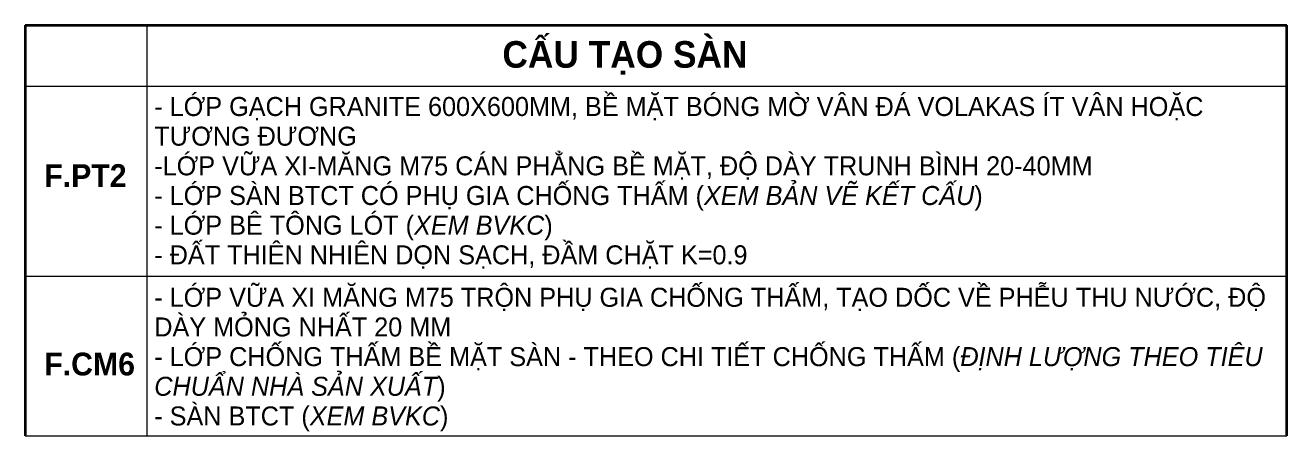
# Model space of a CAD drawing. Header units: millimetres. Extents: x 67230 to 175545, y -2320 to 85793.
# Drawn here: x 148985 to 157285, y 1999 to 4699 of the extents above; entities that cross this region are included whole.
import ezdxf

# ---------------------------------------------------------------- set-up
doc = ezdxf.new("R2010")
doc.units = ezdxf.units.MM
for name, color, linetype, lineweight in [('A-DETL-MEDM', 33, 'Continuous', 35), ('A-DETL-THIN', 151, 'Continuous', 18), ('G-ANNO-TEXT-1', 7, 'Continuous', 9)]:
    doc.layers.add(name, color=color, linetype=linetype, lineweight=lineweight)
doc.styles.add('Arial_3', font='arial.ttf', dxfattribs={"width": 0.95, "height": 125})
doc.styles.add('Arial_B_1', font='arialbd.ttf', dxfattribs={"width": 0.95, "height": 175})
doc.styles.add('Arial_B_2', font='arialbd.ttf', dxfattribs={"width": 0.95, "height": 150})

msp = doc.modelspace()

# ---------------------------------------------------------------- linework, layer by layer
at = {"layer": 'A-DETL-MEDM'}
for p, q in [((148985.1, 4699.3), (148985.1, 1999.3)), ((148985.1, 4699.3), (157285.1, 4699.3)), ((157285.1, 1999.3), (157285.1, 4699.3))]:
    msp.add_line(p, q, dxfattribs=at)
at = {"layer": 'A-DETL-THIN'}
for p, q in [((149785.1, 4699.3), (149785.1, 1999.3)), ((148985.1, 4299.3), (157285.1, 4299.3)), ((148985.1, 3049.3), (157285.1, 3049.3)), ((148985.1, 1999.3), (157285.1, 1999.3)), ((148985.1, 1999.3), (157285.1, 1999.3)), ((148985.1, 1999.3), (157285.1, 1999.3))]:
    msp.add_line(p, q, dxfattribs=at)

# ---------------------------------------------------------------- texts
at = {"layer": 'G-ANNO-TEXT-1', "attachment_point": 1, "line_spacing_factor": 0.936439}
for s, insert, char_height, width, style in [('\\pt569.9995,1140.00075,1710.00025,2279.99975,2849.99925,3420.0005,3990,4559.9995,5130.00075,5700.00025,6269.99975,6839.99925,7410.0005,7980,8549.9995,9120.00075,9690.00025,10259.99975,10829.99925,11400.0005,11970,12539.9995,13110.00075,13680.00025,14249.99975,14819.99925,15390.0005,15960,16529.9995,17100.00075,17670.00025,18239.99975; CẤU TẠO SÀN', (152060.1, 4594.9), 175, 1710.309, 'Arial_B_1'), ('\\pt570,1140,1710,2280,2850,3420,3990,4560,5130,5700,6270,6840,7410,7980,8550,9120,9690,10260,10830,11400,11970,12540,13110,13680,14250,14820,15390,15960,16530,17100,17670,18240;- LỚP GẠCH GRANITE 600X600MM, BỀ MẶT BÓNG MỜ VÂN ĐÁ VOLAKAS ÍT VÂN HOẶC TƯƠNG ĐƯƠNG\\P-LỚP VỮA XI-MĂNG M75 CÁN PHẲNG BỀ MẶT, ĐỘ DÀY TRUNH BÌNH 20-40MM\\P- LỚP SÀN BTCT CÓ PHỤ GIA CHỐNG THẤM ({\\fArial|b0|i1|c0|p34;XEM BẢN VẼ KẾT CẤU})\\P- LỚP BÊ TÔNG LÓT ({\\fArial|b0|i1|c0|p34;XEM BVKC})\\P- ĐẤT THIÊN NHIÊN DỌN SẠCH, ĐẦM CHẶT K=0.9', (149834.2, 4227.4), 125, 7371.05, 'Arial_3'), ('\\pt570,1140,1710,2280,2850,3420,3990,4560,5130,5700,6270,6840,7410,7980,8550,9120,9690,10260,10830,11400,11970,12540,13110,13680,14250,14820,15390,15960,16530,17100,17670,18240;F.PT2', (149110.2, 3785.6), 150, 622.25, 'Arial_B_2'), ('\\pt570,1140,1710,2280,2850,3420,3990,4560,5130,5700,6270,6840,7410,7980,8550,9120,9690,10260,10830,11400,11970,12540,13110,13680,14250,14820,15390,15960,16530,17100,17670,18240;- LỚP VỮA XI MĂNG M75 TRỘN PHỤ GIA CHỐNG THẤM, TẠO DỐC VỀ PHỄU THU NƯỚC, ĐỘ DÀY MỎNG NHẤT 20 MM\\P- LỚP CHỐNG THẤM BỀ MẶT SÀN - THEO CHI TIẾT CHỐNG THẤM ({\\fArial|b0|i1|c0|p34;ĐỊNH LƯỢNG THEO TIÊU CHUẨN NHÀ SẢN XUẤT})\\P- SÀN BTCT ({\\fArial|b0|i1|c0|p34;XEM BVKC})', (149834.2, 2972.6), 125, 7349.2, 'Arial_3'), ('\\pt570,1140,1710,2280,2850,3420,3990,4560,5130,5700,6270,6840,7410,7980,8550,9120,9690,10260,10830,11400,11970,12540,13110,13680,14250,14820,15390,15960,16530,17100,17670,18240;F.CM6', (149110.2, 2546), 150, 625.1, 'Arial_B_2')]:
    msp.add_mtext(s, dxfattribs=dict(at, insert=insert, char_height=char_height, width=width, style=style))

doc.saveas('drawing.dxf')
